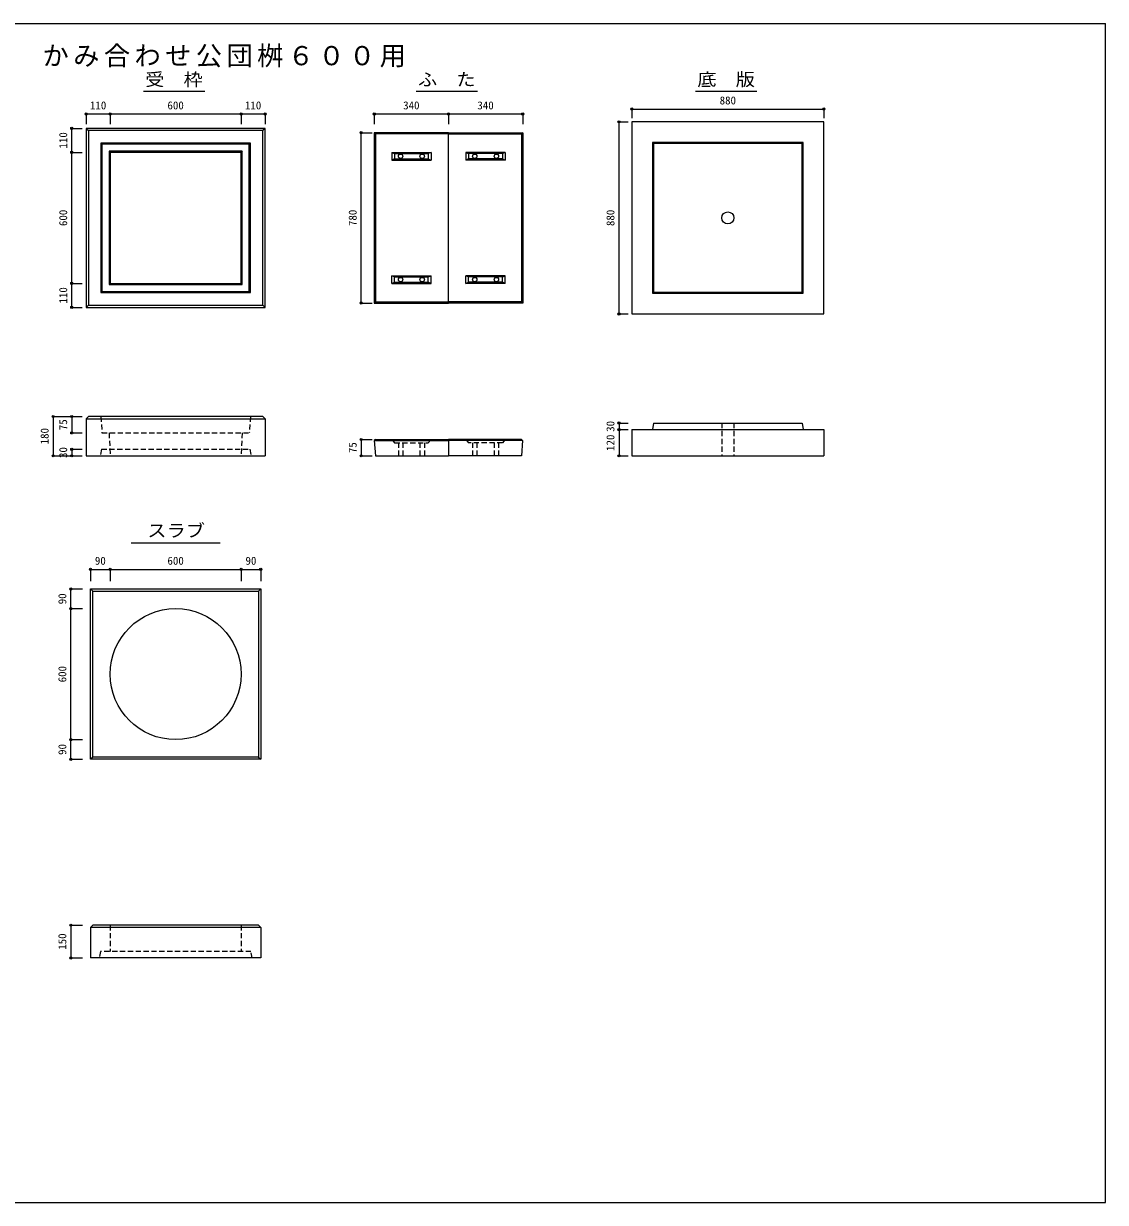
# Model space of a CAD drawing. Units: millimetres at full size, sheet at 1:20; some dimension numbers follow another scale. Extents: x -3925 to 3915, y -2795 to 2605.
# Drawn here: x -1042 to 3915, y -2795 to 2605 of the extents above; entities that cross this region are included whole.
import ezdxf
from ezdxf.enums import TextEntityAlignment as Align

# ---------------------------------------------------------------- set-up
doc = ezdxf.new("R2010")
doc.units = ezdxf.units.MM
doc.header["$LTSCALE"] = 20
doc.header["$PDMODE"] = 32
doc.header["$PDSIZE"] = 10
doc.linetypes.add('DASHED1', pattern=[1.8, 1.2, -0.6])
doc.layers.add('0-1_躯体', color=3, linetype='Continuous', lineweight=18)
doc.layers.add('0-3_建具', color=7, linetype='Continuous')
doc.layers.add('F-0_F-0ﾚｲﾔ', color=2, linetype='Continuous')
doc.styles.add('ＭＳ ゴシック', font='')
doc.styles.get('ＭＳ ゴシック').set_extended_font_data('MS Gothic')

msp = doc.modelspace()

# ---------------------------------------------------------------- linework, layer by layer
at = {"layer": '0-1_躯体'}
for p, q in [((-755.33, 2124.74), (-745.33, 2114.74)), ((64.67, 2124.74), (54.67, 2114.74)), ((-687.83, 2057.24), (-682.83, 2052.24)), ((-2.83, 2057.24), (-7.83, 2052.24)), ((564.67, 2104.74), (569.67, 2099.74)), ((904.67, 2099.74), (569.67, 2099.74)), ((904.67, 2099.74), (1239.67, 2099.74)), ((1244.67, 2104.74), (1239.67, 2099.74)), ((1839.67, 2059.74), (1844.67, 2054.74)), ((2529.67, 2059.74), (2524.67, 2054.74)), ((-650.33, 2019.74), (-645.33, 2014.74)), ((-40.33, 2019.74), (-45.33, 2014.74)), ((644.67, 2014.74), (644.67, 1979.74)), ((644.67, 2014.74), (657.17, 2009.74)), ((824.67, 2014.74), (812.17, 2009.74)), ((984.67, 2014.74), (997.17, 2009.74)), ((1164.67, 2014.74), (1152.17, 2009.74)), ((1164.67, 2014.74), (1164.67, 1979.74)), ((657.17, 1984.74), (644.67, 1979.74)), ((644.67, 1979.74), (824.67, 1979.74)), ((812.17, 1984.74), (824.67, 1979.74)), ((997.17, 1984.74), (984.67, 1979.74)), ((1164.67, 1979.74), (984.67, 1979.74)), ((1152.17, 1984.74), (1164.67, 1979.74)), ((-645.33, 1414.74), (-650.33, 1409.74)), ((-45.33, 1414.74), (-40.33, 1409.74)), ((644.67, 1414.74), (644.67, 1449.74)), ((644.67, 1449.74), (824.67, 1449.74)), ((657.17, 1444.74), (644.67, 1449.74)), ((644.67, 1414.74), (657.17, 1419.74)), ((812.17, 1444.74), (824.67, 1449.74)), ((824.67, 1414.74), (812.17, 1419.74)), ((1164.67, 1449.74), (984.67, 1449.74)), ((997.17, 1444.74), (984.67, 1449.74)), ((984.67, 1414.74), (997.17, 1419.74)), ((1152.17, 1444.74), (1164.67, 1449.74)), ((1164.67, 1414.74), (1152.17, 1419.74)), ((1164.67, 1414.74), (1164.67, 1449.74)), ((-682.83, 1377.24), (-687.83, 1372.24)), ((-7.83, 1377.24), (-2.83, 1372.24)), ((1844.67, 1374.74), (1839.67, 1369.74)), ((2524.67, 1374.74), (2529.67, 1369.74)), ((-745.33, 1314.74), (-755.33, 1304.74)), ((54.67, 1314.74), (64.67, 1304.74)), ((569.67, 1329.74), (564.67, 1324.74)), ((1239.67, 1329.74), (1244.67, 1324.74)), ((-745.33, 804.74), (-755.33, 794.74)), ((-755.33, 794.74), (64.67, 794.74)), ((-755.33, 794.74), (-755.33, 624.74)), ((54.67, 804.74), (-745.33, 804.74)), ((54.67, 804.74), (64.67, 794.74)), ((64.67, 794.74), (64.67, 624.74)), ((1844.67, 774.74), (1839.67, 744.74)), ((1744.67, 744.74), (2624.67, 744.74)), ((1744.67, 744.74), (1744.67, 624.74)), ((2624.67, 744.74), (2624.67, 624.74)), ((569.67, 699.74), (565, 694.75)), ((565, 694.75), (569.67, 624.74)), ((565, 694.74), (904.67, 694.74)), ((569.67, 699.74), (904.67, 699.74)), ((904.67, 699.74), (904.67, 624.74)), ((904.67, 699.74), (904.67, 624.74)), ((1239.67, 699.74), (904.67, 699.74)), ((1244.34, 694.74), (904.67, 694.74)), ((1239.67, 699.74), (1244.34, 694.75)), ((1244.34, 694.75), (1239.67, 624.74)), ((-755.33, 624.74), (64.67, 624.74)), ((569.67, 624.74), (904.67, 624.74)), ((1239.67, 624.74), (904.67, 624.74)), ((1744.67, 624.74), (2624.67, 624.74)), ((-735.33, -765.26), (-735.33, 14.74)), ((-735.33, 14.74), (44.67, 14.74)), ((-735.33, 14.74), (-725.33, 4.74)), ((-725.33, -755.26), (-725.33, 4.74)), ((44.67, 14.74), (34.67, 4.74)), ((44.67, 14.74), (44.67, -765.26)), ((-725.33, -755.26), (-735.33, -765.26)), ((34.67, -755.26), (-725.33, -755.26)), ((34.67, -755.26), (44.67, -765.26)), ((44.67, -765.26), (-735.33, -765.26)), ((-725.33, -1525.26), (-735.33, -1535.26)), ((-735.33, -1535.26), (-735.33, -1675.26)), ((44.67, -1535.26), (-735.33, -1535.26)), ((34.67, -1525.26), (-725.33, -1525.26)), ((44.67, -1535.26), (34.67, -1525.26)), ((44.67, -1535.26), (44.67, -1675.26)), ((44.67, -1675.26), (-735.33, -1675.26))]:
    msp.add_line(p, q, dxfattribs=at)
at = {"layer": '0-1_躯体', "linetype": 'DASHED1'}
for p, q in [((-687.83, 804.74), (-682.83, 729.74)), ((-2.83, 804.74), (-7.83, 729.74)), ((2157.17, 774.74), (2157.17, 624.74)), ((2212.17, 774.74), (2212.17, 624.74)), ((-682.83, 729.74), (-7.83, 729.74)), ((-650.33, 729.74), (-645.33, 624.74)), ((-40.33, 729.74), (-45.33, 624.74)), ((-685.33, 654.74), (-690.33, 624.74)), ((675.17, 684.74), (675.17, 624.74)), ((695.17, 684.74), (695.17, 624.74)), ((774.17, 684.74), (774.17, 624.74)), ((794.17, 684.74), (794.17, 624.74)), ((824.67, 699.74), (812.17, 684.74)), ((984.67, 699.74), (997.17, 684.74)), ((1015.17, 684.74), (1015.17, 624.74)), ((1035.17, 684.74), (1035.17, 624.74)), ((1114.17, 684.74), (1114.17, 624.74)), ((1134.17, 684.74), (1134.17, 624.74)), ((-645.33, -1525.26), (-645.33, -1645.26)), ((-45.33, -1525.26), (-45.33, -1645.26))]:
    msp.add_line(p, q, dxfattribs=at)
at = {"layer": '0-1_躯体'}
for points in [[(-755.33, 1304.74), (64.67, 1304.74), (64.67, 2124.74), (-755.33, 2124.74)], [(-745.33, 1314.74), (54.67, 1314.74), (54.67, 2114.74), (-745.33, 2114.74)], [(1744.67, 1274.74), (2624.67, 1274.74), (2624.67, 2154.74), (1744.67, 2154.74)], [(-687.83, 1372.24), (-2.83, 1372.24), (-2.83, 2057.24), (-687.83, 2057.24)], [(-682.83, 1377.24), (-7.83, 1377.24), (-7.83, 2052.24), (-682.83, 2052.24)], [(904.67, 2104.74), (564.67, 2104.74), (564.67, 1324.74), (904.67, 1324.74)], [(904.67, 2104.74), (1244.67, 2104.74), (1244.67, 1324.74), (904.67, 1324.74)], [(1839.67, 1369.74), (2529.67, 1369.74), (2529.67, 2059.74), (1839.67, 2059.74)], [(1844.67, 1374.74), (2524.67, 1374.74), (2524.67, 2054.74), (1844.67, 2054.74)], [(-650.33, 1409.74), (-40.33, 1409.74), (-40.33, 2019.74), (-650.33, 2019.74)], [(-645.33, 1414.74), (-45.33, 1414.74), (-45.33, 2014.74), (-645.33, 2014.74)]]:
    msp.add_lwpolyline(points, close=True, dxfattribs=at)
for points in [[(569.67, 2099.74), (569.67, 1329.74), (904.67, 1329.74)], [(1239.67, 2099.74), (1239.67, 1329.74), (904.67, 1329.74)], [(644.67, 2014.74), (824.67, 2014.74), (824.67, 1979.74)], [(657.17, 2009.74), (657.17, 1984.74), (812.17, 1984.74)], [(657.17, 2009.74), (812.17, 2009.74), (812.17, 1984.74)], [(1164.67, 2014.74), (984.67, 2014.74), (984.67, 1979.74)], [(1152.17, 2009.74), (1152.17, 1984.74), (997.17, 1984.74)], [(1152.17, 2009.74), (997.17, 2009.74), (997.17, 1984.74)], [(644.67, 1414.74), (824.67, 1414.74), (824.67, 1449.74)], [(657.17, 1419.74), (657.17, 1444.74), (812.17, 1444.74)], [(657.17, 1419.74), (812.17, 1419.74), (812.17, 1444.74)], [(1164.67, 1414.74), (984.67, 1414.74), (984.67, 1449.74)], [(1152.17, 1419.74), (1152.17, 1444.74), (997.17, 1444.74)], [(1152.17, 1419.74), (997.17, 1419.74), (997.17, 1444.74)], [(1844.67, 774.74), (2524.67, 774.74), (2529.67, 744.74)], [(-725.33, 4.74), (34.67, 4.74), (34.67, -755.26)]]:
    msp.add_lwpolyline(points, dxfattribs=at)
at = {"layer": '0-1_躯体', "linetype": 'DASHED1'}
for points in [[(-685.33, 654.74), (-5.33, 654.74), (-0.33, 624.74)], [(644.67, 699.74), (657.17, 684.74), (812.17, 684.74)], [(1164.67, 699.74), (1152.17, 684.74), (997.17, 684.74)], [(4.67, -1675.26), (-0.33, -1645.26), (-690.33, -1645.26), (-695.33, -1675.26)]]:
    msp.add_lwpolyline(points, dxfattribs=at)
at = {"layer": '0-1_躯体'}
for centre, radius in [((685.17, 1997.24), 10), ((784.17, 1997.24), 10), ((1025.17, 1997.24), 10), ((1124.17, 1997.24), 10), ((2184.67, 1714.74), 27.5), ((685.17, 1432.24), 10), ((784.17, 1432.24), 10), ((1025.17, 1432.24), 10), ((1124.17, 1432.24), 10), ((-345.33, -375.26), 300)]:
    msp.add_circle(centre, radius, dxfattribs=at)
at = {"layer": '0-3_建具', "color": 2}
for p, q in [((-493.06, 2295.7), (-212.3, 2295.7)), ((756.94, 2295.7), (1037.7, 2295.7)), ((2036.94, 2295.7), (2317.7, 2295.7)), ((-549.74, 225.7), (-141.71, 225.7))]:
    msp.add_line(p, q, dxfattribs=at)
at = {"layer": '0-3_建具'}
for p, q in [((-755.33, 2190.71), (-645.33, 2190.71)), ((-755.33, 2190.71), (-755.33, 2143.28)), ((-645.33, 2190.71), (-645.33, 2143.28)), ((-645.33, 2190.71), (-45.33, 2190.71)), ((-45.33, 2190.71), (-45.33, 2143.28)), ((-45.33, 2190.71), (64.67, 2190.71)), ((64.67, 2190.71), (64.67, 2143.28)), ((564.67, 2190.71), (904.67, 2190.71)), ((564.67, 2190.71), (564.67, 2143.28)), ((904.67, 2190.71), (904.67, 2143.28)), ((904.67, 2190.71), (1244.67, 2190.71)), ((1244.67, 2190.71), (1244.67, 2143.28)), ((1744.67, 2213.4), (2624.67, 2213.4)), ((1744.67, 2213.4), (1744.67, 2171.35)), ((2624.67, 2213.4), (2624.67, 2171.35)), ((-821.31, 2014.74), (-821.31, 2124.74)), ((-821.31, 2124.74), (-773.88, 2124.74)), ((1686, 1274.74), (1686, 2154.74)), ((1686, 2154.74), (1728.06, 2154.74)), ((504.93, 1324.74), (504.93, 2104.74)), ((504.93, 2104.74), (555.08, 2104.74)), ((-821.31, 1414.74), (-821.31, 2014.74)), ((-821.31, 2014.74), (-773.88, 2014.74)), ((-821.31, 1304.74), (-821.31, 1414.74)), ((-821.31, 1414.74), (-773.88, 1414.74)), ((-821.31, 1304.74), (-773.88, 1304.74)), ((504.93, 1324.74), (555.08, 1324.74)), ((1686, 1274.74), (1728.06, 1274.74)), ((-906.48, 804.74), (-906.48, 624.74)), ((-906.48, 804.74), (-821.31, 804.74)), ((-821.31, 804.74), (-821.31, 729.74)), ((-821.31, 804.74), (-773.88, 804.74)), ((1686, 774.74), (1686, 744.74)), ((1686, 774.74), (1728.06, 774.74)), ((-821.31, 729.74), (-773.88, 729.74)), ((1686, 744.74), (1728.06, 744.74)), ((1686, 744.74), (1686, 624.74)), ((-821.31, 654.74), (-821.31, 624.74)), ((-821.31, 654.74), (-773.88, 654.74)), ((504.93, 699.74), (504.93, 624.74)), ((504.93, 699.74), (555.08, 699.74)), ((-906.48, 624.74), (-821.31, 624.74)), ((-821.31, 624.74), (-773.88, 624.74)), ((504.93, 624.74), (555.08, 624.74)), ((1686, 624.74), (1728.06, 624.74)), ((-735.33, 104.75), (-645.33, 104.75)), ((-735.33, 104.75), (-735.33, 51.11)), ((-645.33, 104.75), (-645.33, 51.11)), ((-645.33, 104.75), (-45.33, 104.75)), ((-45.33, 104.75), (-45.33, 51.11)), ((-45.33, 104.75), (44.67, 104.75)), ((44.67, 104.75), (44.67, 51.11)), ((-825.34, -75.26), (-825.34, 14.74)), ((-825.34, 14.74), (-771.71, 14.74)), ((-825.34, -675.26), (-825.34, -75.26)), ((-825.34, -75.26), (-771.71, -75.26)), ((-825.34, -765.26), (-825.34, -675.26)), ((-825.34, -675.26), (-771.71, -675.26)), ((-825.34, -765.26), (-771.71, -765.26)), ((-825.34, -1525.26), (-825.34, -1675.26)), ((-825.34, -1525.26), (-771.71, -1525.26)), ((-825.34, -1675.26), (-771.71, -1675.26))]:
    msp.add_line(p, q, dxfattribs=at)
for p in [(1744.67, 2213.4), (2624.67, 2213.4), (-755.33, 2190.71), (-645.33, 2190.71), (-45.33, 2190.71), (64.67, 2190.71), (564.67, 2190.71), (904.67, 2190.71), (1244.67, 2190.71), (-821.31, 2124.74), (504.93, 2104.74), (1686, 2154.74), (-821.31, 2014.74), (-821.31, 1414.74), (-821.31, 1304.74), (504.93, 1324.74), (1686, 1274.74), (-906.48, 804.74), (-821.31, 804.74), (1686, 774.74), (-821.31, 729.74), (504.93, 699.74), (1686, 744.74), (-821.31, 654.74), (-906.48, 624.74), (-821.31, 624.74), (504.93, 624.74), (1686, 624.74), (-735.33, 104.75), (-645.33, 104.75), (-45.33, 104.75), (44.67, 104.75), (-825.34, 14.74), (-825.34, -75.26), (-825.34, -675.26), (-825.34, -765.26), (-825.34, -1525.26), (-825.34, -1675.26)]:
    msp.add_point(p, dxfattribs=at)
at = {"layer": 'F-0_F-0ﾚｲﾔ'}
for p, q in [((3914.67, -2795.26), (3914.67, 2604.74)), ((-3925.33, -2795.26), (3914.67, -2795.26))]:
    msp.add_line(p, q, dxfattribs=at)
msp.add_lwpolyline([(-3925.33, -2795.26), (-3925.33, 2604.74), (3914.67, 2604.74)], dxfattribs=at)

# ---------------------------------------------------------------- texts
at = {"layer": '0-3_建具', "style": 'ＭＳ ゴシック', "width": 1.1}
for s, p in [('受\u3000枠', (-485.13, 2301.86)), ('ふ\u3000た', (764.87, 2301.86)), ('底\u3000版', (2044.87, 2301.86)), ('スラブ', (-475.22, 235.39))]:
    msp.add_text(s, height=58.65, dxfattribs=at).set_placement(p, align=Align.BOTTOM_LEFT)
at = {"layer": '0-3_建具', "color": 4, "style": 'ＭＳ ゴシック'}
for s, p in [('880', (2147.17, 2223.4)), ('110', (-737.83, 2200.71)), ('600', (-382.83, 2200.71)), ('110', (-27.83, 2200.71)), ('340', (697.17, 2200.71)), ('340', (1037.17, 2200.71)), ('90', (-715.33, 114.75)), ('600', (-382.83, 114.75)), ('90', (-25.33, 114.75))]:
    msp.add_text(s, height=36.66, dxfattribs=at).set_placement(p, align=Align.BOTTOM_LEFT)
for s, p in [('110', (-831.31, 2032.24)), ('600', (-831.31, 1677.24)), ('780', (494.93, 1677.24)), ('880', (1676, 1677.24)), ('110', (-831.31, 1322.24)), ('75', (-831.31, 742.24)), ('30', (1676, 734.74)), ('180', (-916.48, 677.24)), ('120', (1676, 647.24)), ('30', (-831.31, 614.74)), ('75', (494.93, 637.24)), ('90', (-835.34, -55.26)), ('600', (-835.34, -412.76)), ('90', (-835.34, -745.26)), ('150', (-835.34, -1637.76))]:
    msp.add_text(s, height=36.66, rotation=90, dxfattribs=at).set_placement(p, align=Align.BOTTOM_LEFT)
at = {"layer": '0-3_建具', "color": 3, "insert": (-954.89, 2403.63), "char_height": 87.98, "attachment_point": 7, "style": 'ＭＳ ゴシック'}
msp.add_mtext('\\T1.17;かみ合わせ公団桝６００用', dxfattribs=at)

doc.saveas('drawing.dxf')
